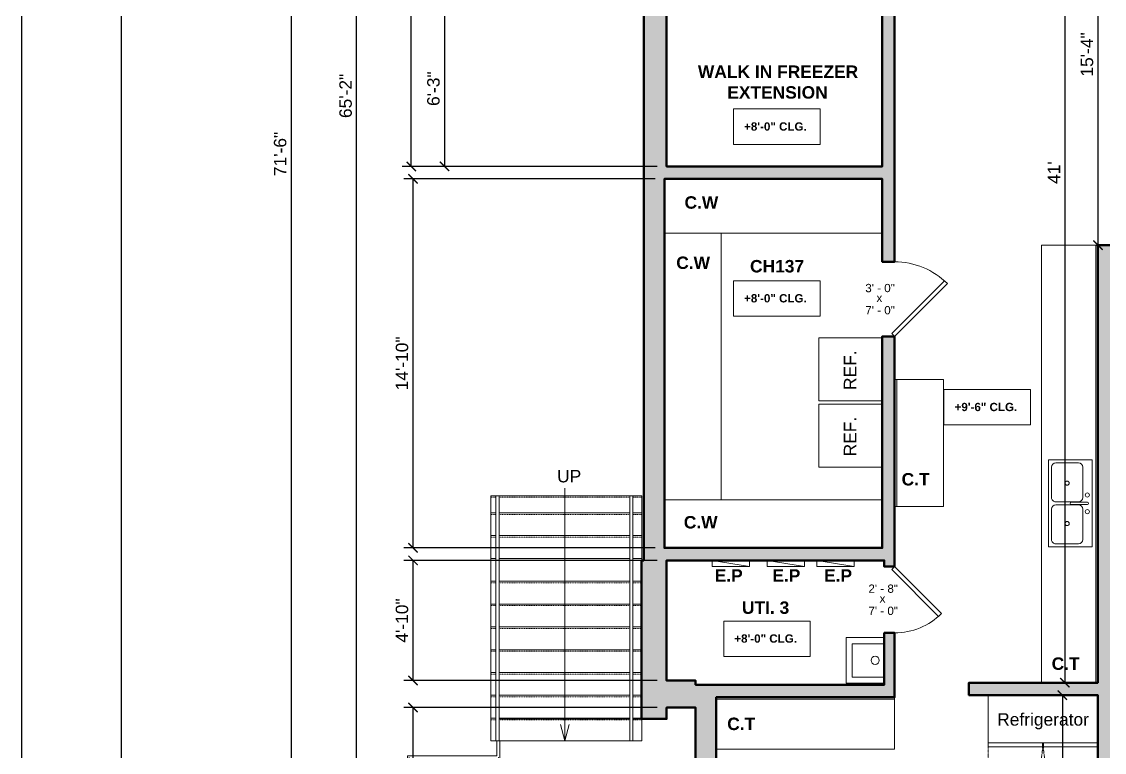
# Model space of a CAD drawing. Header units: inches. Extents: x -2078 to 106214, y -964 to 6385.
# Drawn here: x 21158 to 21680, y 3856 to 4209 of the extents above; entities that cross this region are included whole.
import ezdxf

# ---------------------------------------------------------------- set-up
doc = ezdxf.new("R2010")
doc.units = ezdxf.units.IN
doc.header["$MEASUREMENT"] = 0
doc.linetypes.add('Dash', pattern=[0.25, 0.125, -0.125])
doc.linetypes.add('Overhead 1_16_', pattern=[0.101562, 0.0625, -0.039062])
for name, color, linetype, lineweight in [('A-ANNO', 2, 'Continuous', 5), ('A-ANNO-DIMS', 1, 'Continuous', 9), ('A-CASE', 4, 'Continuous', 9), ('A-DETL-MBND', 5, 'Continuous', 9), ('A-DOOR', 1, 'Continuous', 18), ('A-EQPT', 150, 'Continuous', 9), ('A-FIXT', 150, 'Continuous', 9), ('A-FLOR', 6, 'Continuous', 18), ('A-RAILING', 4, 'Continuous', 9), ('A-STRS', 4, 'Continuous', 9), ('A-WALL', 3, 'Continuous', 40)]:
    doc.layers.add(name, color=color, linetype=linetype, lineweight=lineweight)
doc.layers.add('A-HATCH', color=9, linetype='Continuous')
doc.layers.add('A-TB', color=7, linetype='Continuous')
doc.styles.add('Arial', font='arial.ttf')
doc.styles.add('Arial_1', font='arial.ttf', dxfattribs={"height": 0.0625})
doc.styles.add('Arial_2', font='arial.ttf', dxfattribs={"height": 3})
doc.styles.add('Arial_B', font='arialbd.ttf', dxfattribs={"height": 4.5})
doc.styles.add('Arial_B_1', font='arialbd.ttf', dxfattribs={"height": 3})
doc.styles.add('JC', font='arial.ttf', dxfattribs={"height": 0.125})
doc.dimstyles.new('JC-DIMS', dxfattribs={"dimtxt": 0.125, "dimasz": 0.09375, "dimexe": 0.09375, "dimexo": 0.09375, "dimgap": 0.046875, "dimtad": 1, "dimdec": 1, "dimzin": 0, "dimdsep": 46, "dimlunit": 4, "dimtxsty": 'JC', "dimblk": 'ARCHTICK', "dimcen": 0.09, "dimclrd": 1, "dimclre": 1, "dimclrt": 256, "dimadec": 0, "dimazin": 0, "dimtfac": 1, "dimtdec": 1, "dimtofl": 0, "dimtmove": 1, "dimatfit": 3, "dimfxl": 1, "dimtolj": 1, "dimtzin": 0, "dimarcsym": 0})

# ---------------------------------------------------------------- blocks, each defined once
blk = doc.blocks.new('JC_DOOR_SINGLE PANEL - SINGLE DOOR-1525211-2nd Floor Plan')
at = {"layer": 'A-DOOR', "lineweight": 30}
for p, q in [((-7.46, 28.46), (-8.87, 27.04)), ((-8.87, 27.04), (16.59, 1.59)), ((18, 3), (-7.46, 28.46)), ((16.59, 1.59), (18, 3))]:
    blk.add_line(p, q, dxfattribs=at)
at = {"layer": 'A-DOOR', "lineweight": 9}
blk.add_arc((18, 3), 36, 135, 180, dxfattribs=at)
blk = doc.blocks.new('JC_DOOR_SINGLE PANEL - SINGLE DOOR-1562050-2nd Floor Plan')
at = {"layer": 'A-DOOR', "lineweight": 30}
for p, q in [((-8.04, -23.71), (14.59, -1.09)), ((16, -2.5), (-6.63, -25.13)), ((14.59, -1.09), (16, -2.5)), ((-6.63, -25.13), (-8.04, -23.71))]:
    blk.add_line(p, q, dxfattribs=at)
at = {"layer": 'A-DOOR', "lineweight": 9}
blk.add_arc((16, -2.5), 32, 180, 225, dxfattribs=at)
blk = doc.blocks.new('Top Rail Type - Top Rail_Internal_-1588086-2nd Floor Plan')
at = {"layer": 'A-RAILING'}
for p, q in [((-1008.76, -126.72), (-1008.76, -244.97)), ((-1007.26, -244.97), (-1007.26, -126.72))]:
    blk.add_line(p, q, dxfattribs=at)
at = {"layer": 'A-RAILING', "flags": 128}
for points in [[(-1008.09, -126.72), (-1008.01, -126.72), (-1007.93, -126.72)], [(-1007.93, -244.97), (-1008.01, -244.97), (-1008.09, -244.97)]]:
    blk.add_lwpolyline(points, dxfattribs=at)
blk = doc.blocks.new('Top Rail Type - Top Rail_Internal_-V2-2nd Floor Plan')
at = {"layer": 'A-RAILING'}
for p, q in [((-1007.26, -126.72), (-1008.76, -126.72)), ((-1008.76, -126.72), (-1008.76, -244.97)), ((-1007.26, -126.72), (-1007.26, -244.97)), ((-1007.26, -244.97), (-1008.76, -244.97))]:
    blk.add_line(p, q, dxfattribs=at)
blk = doc.blocks.new('Top Rail Type - Top Rail_Internal_-1588097-2nd Floor Plan')
at = {"layer": 'A-RAILING'}
for p, q in [((-944.26, -126.72), (-944.26, -244.97)), ((-942.76, -244.97), (-942.76, -126.72))]:
    blk.add_line(p, q, dxfattribs=at)
at = {"layer": 'A-RAILING', "flags": 128}
for points in [[(-943.59, -126.72), (-943.51, -126.72), (-943.43, -126.72)], [(-943.43, -244.97), (-943.51, -244.97), (-943.59, -244.97)]]:
    blk.add_lwpolyline(points, dxfattribs=at)
blk = doc.blocks.new('Top Rail Type - Top Rail_Internal_-V3-2nd Floor Plan')
at = {"layer": 'A-RAILING'}
for p, q in [((-942.76, -126.72), (-944.26, -126.72)), ((-944.26, -126.72), (-944.26, -244.97)), ((-942.76, -126.72), (-942.76, -244.97)), ((-942.76, -244.97), (-944.26, -244.97))]:
    blk.add_line(p, q, dxfattribs=at)
blk = doc.blocks.new('Electrical Panel - Power Panel-1268871-2nd Floor Plan')
at = {"layer": 'A-EQPT'}
for p, q in [((-15.96, 6), (2.04, 3)), ((-15.96, 6), (2.04, 6)), ((-15.96, 3), (-15.96, 6)), ((2.04, 3), (2.04, 6)), ((-15.96, 3), (2.04, 3))]:
    blk.add_line(p, q, dxfattribs=at)
blk = doc.blocks.new('M_Sink-Mop-2D - M_Sink-Mop-2D-1645461-2nd Floor Plan')
at = {"layer": 'A-DETL-MBND'}
for p, q in [((11, 18), (-11, 18)), ((-11, 18), (-11, 0)), ((11, 0), (11, 18)), ((-8.05, 0), (-8.05, 15.05)), ((-8.05, 15.05), (8.05, 15.05)), ((8.05, 15.05), (8.05, 0)), ((-11, 0), (11, 0))]:
    blk.add_line(p, q, dxfattribs=at)
blk.add_circle((0, 3.94), 1.97, dxfattribs=at)
blk = doc.blocks.new('Casework 6 - Casework 1-1645788-2nd Floor Plan')
at = {"layer": 'A-CASE'}
blk.add_line((-917.18, -380.6), (-812.18, -380.6), dxfattribs=at)
blk = doc.blocks.new('Casework 7 - Casework 1-1645848-2nd Floor Plan')
at = {"layer": 'A-CASE'}
for p, q in [((-891.48, -314.5), (-918.77, -314.5)), ((-891.48, -314.5), (-891.48, -443.14)), ((-918.77, -443.14), (-891.48, -443.14))]:
    blk.add_line(p, q, dxfattribs=at)
blk = doc.blocks.new('Casework 8 - Casework 1-1645897-2nd Floor Plan')
at = {"layer": 'A-CASE'}
blk.add_line((-811.03, -351.56), (-916.03, -351.56), dxfattribs=at)
blk = doc.blocks.new('JC_REF - REF-1646234-2nd Floor Plan')
at = {"layer": 'A-EQPT'}
for p, q in [((15.16, 14.69), (-15.16, 14.69)), ((-15.16, 14.69), (-15.16, -15.85)), ((15.16, -15.85), (15.16, 14.69)), ((-15.16, -15.85), (15.16, -15.85))]:
    blk.add_line(p, q, dxfattribs=at)
blk = doc.blocks.new('JC_COUNTERTOP - JC_COUNTERTOP-1701264-2nd Floor Plan')
at = {"layer": 'A-CASE'}
for p, q in [((0, 25), (-86, 25)), ((-86, 25), (-86, 1)), ((0, 1), (-86, 1)), ((-86, 1), (-86, 0))]:
    blk.add_line(p, q, dxfattribs=at)
blk = doc.blocks.new('JC_REF DOUBLE DOOR - REF - DOUBLE DOOR-1701585-2nd Floor Plan')
at = {"layer": 'A-EQPT'}
for p, q in [((26.43, -3), (-26.43, -3)), ((-26.43, -3), (-26.43, -28)), ((-26.43, -3), (26.43, -3)), ((-26.43, -28), (-26.43, -3)), ((26.43, -28), (26.43, -3)), ((26.43, -3), (26.43, -28)), ((-26.43, -26), (26.43, -26)), ((-0.25, -28), (-0.25, -26)), ((0.25, -28), (0.25, -26)), ((-26.43, -28), (26.43, -28)), ((26.43, -28), (-26.43, -28))]:
    blk.add_line(p, q, dxfattribs=at)
at = {"layer": 'A-EQPT', "linetype": 'Dash'}
for p, q in [((-26.43, -28), (-26.43, -54.18)), ((26.43, -54.18), (26.43, -28))]:
    blk.add_line(p, q, dxfattribs=at)
for centre, start, end in [((-26.43, -28), 270, 0), ((26.43, -28), 180, 270)]:
    blk.add_arc(centre, 26.18, start, end, dxfattribs=at)
blk = doc.blocks.new('JC_COUNTERTOP - JC_COUNTERTOP-1702352-2nd Floor Plan')
at = {"layer": 'A-CASE'}
for p, q in [((0, 27.17), (-211, 27.17)), ((0, 1), (0, 27.17)), ((0, 1), (-211, 1)), ((0, 0), (0, 1))]:
    blk.add_line(p, q, dxfattribs=at)
blk = doc.blocks.new('JC_COUNTERTOP - JC_COUNTERTOP-1702565-2nd Floor Plan')
at = {"layer": 'A-CASE'}
for p, q in [((-61.32, 0), (-61.32, -1)), ((0, -1), (0, 0)), ((-61.32, -1), (0, -1)), ((-61.32, -1), (-61.32, -23.57)), ((0, -23.57), (0, -1)), ((-61.32, -23.57), (0, -23.57))]:
    blk.add_line(p, q, dxfattribs=at)
blk = doc.blocks.new('JC_DOUBLE SINK - DOUBLE SINK-1366867-2nd Floor Plan')
at = {"layer": 'A-FIXT'}
for p, q in [((21.62, 10.59), (-20.38, 10.59)), ((-20.38, 10.59), (-20.38, -10.41)), ((21.62, -10.41), (21.62, 10.59)), ((-2.13, 6.09), (-16.88, 6.09)), ((0.12, 8.34), (0.12, 0.59)), ((1.12, 8.34), (1.12, 0.59)), ((18.12, 6.09), (3.37, 6.09)), ((-18.88, 4.09), (-18.88, -6.91)), ((-0.13, 4.09), (-0.13, -6.91)), ((1.37, 4.09), (1.37, -6.91)), ((20.12, -6.91), (20.12, 4.09)), ((-20.38, -10.41), (21.62, -10.41)), ((-16.88, -8.91), (-2.13, -8.91)), ((3.37, -8.91), (18.12, -8.91))]:
    blk.add_line(p, q, dxfattribs=at)
for centre, radius, start, end in [((-16.88, 4.09), 2, 90, 180), ((-3.38, 8.34), 1, 360, 180), ((-3.38, 8.34), 1, 180, 360), ((-2.13, 4.09), 2, 360, 90), ((0.62, 8.34), 0.5, 360, 180), ((3.37, 4.09), 2, 90, 180), ((4.62, 8.34), 1, 360, 180), ((4.62, 8.34), 1, 180, 0), ((18.12, 4.09), 2, 0, 90), ((0.62, 0.59), 0.5, 180, 360), ((-9.13, -1.41), 1, 0, 180), ((-9.13, -1.41), 1, 180, 360), ((10.37, -1.41), 1, 0, 180), ((10.37, -1.41), 1, 180, 360), ((-16.88, -6.91), 2, 180, 270), ((-2.13, -6.91), 2, 270, 0), ((3.37, -6.91), 2, 180, 270), ((18.12, -6.91), 2, 270, 0)]:
    blk.add_arc(centre, radius, start, end, dxfattribs=at)
blk = doc.blocks.new('Top Rail Type - Top Rail_Internal_-1706300-2nd Floor Plan')
at = {"layer": 'A-RAILING'}
for p, q in [((-1008.33, -244.97), (-1008.33, -252.23)), ((-1006.83, -253.73), (-1006.83, -244.97)), ((-1008.33, -252.23), (-1051.39, -252.23)), ((-1051.39, -252.23), (-1051.39, -564.48)), ((-1049.89, -253.73), (-1006.83, -253.73)), ((-1049.89, -564.48), (-1049.89, -253.73)), ((-1050.73, -564.48), (-1050.55, -564.48))]:
    blk.add_line(p, q, dxfattribs=at)
for points in [[(-1050.73, -252.89), (-1050.72, -252.9), (-1050.68, -252.93), (-1050.64, -252.98), (-1050.59, -253.02), (-1050.56, -253.06), (-1050.55, -253.07)], [(-1007.67, -252.89), (-1007.65, -252.9), (-1007.62, -252.93), (-1007.58, -252.98), (-1007.53, -253.02), (-1007.5, -253.05), (-1007.48, -253.07)]]:
    blk.add_open_spline(points, degree=3, knots=[0.46086968, 0.46086968, 0.46086968, 0.46086968, 0.47916667, 0.5, 0.52083333, 0.53913032, 0.53913032, 0.53913032, 0.53913032], dxfattribs=at)
blk = doc.blocks.new('Top Rail Type - Top Rail_Internal_-V24-2nd Floor Plan')
at = {"layer": 'A-RAILING'}
for p, q in [((-1008.33, -244.97), (-1008.33, -252.23)), ((-1006.83, -244.97), (-1007.26, -244.97)), ((-1006.83, -244.97), (-1006.83, -253.73)), ((-1051.39, -252.23), (-1051.39, -564.48)), ((-1008.33, -252.23), (-1051.39, -252.23)), ((-1049.89, -253.73), (-1049.89, -564.48)), ((-1006.83, -253.73), (-1049.89, -253.73)), ((-1049.89, -564.48), (-1051.39, -564.48))]:
    blk.add_line(p, q, dxfattribs=at)
blk = doc.blocks.new('_ArchTick')
at = {"color": 0, "linetype": 'ByBlock', "const_width": 0.15}
blk.add_lwpolyline([(-0.5, -0.5), (0.5, 0.5)], dxfattribs=at)
blk = doc.blocks.new('*D869')
at = {"layer": 'A-ANNO-DIMS', "color": 1, "lineweight": -2, "transparency": 16777216}
for p, q in [((21464.38, 4563.74), (21314.94, 4563.74)), ((21319.44, 3781.74), (21319.44, 4563.74)), ((21464.38, 3781.74), (21314.94, 3781.74))]:
    blk.add_line(p, q, dxfattribs=at)
at = {"layer": 'Defpoints', "color": 0, "transparency": 16777216}
for p in [(21319.44, 4563.74), (21468.88, 4563.74), (21468.88, 3781.74)]:
    blk.add_point(p, dxfattribs=at)
at = {"layer": 'A-ANNO-DIMS', "color": 1, "lineweight": -2, "transparency": 16777216, "xscale": 4.5, "yscale": 4.5, "zscale": 4.5}
for p, rotation in [((21319.44, 4563.74), 90), ((21319.44, 3781.74), 270)]:
    blk.add_blockref('_ArchTick', p, dxfattribs=dict(at, rotation=rotation))
at = {"layer": 'A-ANNO-DIMS', "transparency": 16777216, "insert": (21314.13, 4172.74), "char_height": 6, "width": 0.4874, "attachment_point": 5, "rotation": 90, "style": 'JC'}
blk.add_mtext('\\A1;65\'-2"', dxfattribs=at)
blk = doc.blocks.new('*D881')
at = {"layer": 'A-ANNO-DIMS', "color": 1, "lineweight": -2, "transparency": 16777216}
for p, q in [((21464.38, 4573.74), (21283.38, 4573.74)), ((21287.88, 4573.74), (21287.88, 3715.74)), ((21685.38, 3715.74), (21283.38, 3715.74))]:
    blk.add_line(p, q, dxfattribs=at)
at = {"layer": 'Defpoints', "color": 0, "transparency": 16777216}
for p in [(21468.88, 4573.74), (21287.88, 3715.74), (21689.88, 3715.74)]:
    blk.add_point(p, dxfattribs=at)
at = {"layer": 'A-ANNO-DIMS', "color": 1, "lineweight": -2, "transparency": 16777216, "xscale": 4.5, "yscale": 4.5, "zscale": 4.5}
for p, rotation in [((21287.88, 4573.74), 90), ((21287.88, 3715.74), 270)]:
    blk.add_blockref('_ArchTick', p, dxfattribs=dict(at, rotation=rotation))
at = {"layer": 'A-ANNO-DIMS', "transparency": 16777216, "insert": (21282.57, 4144.74), "char_height": 6, "width": 0.4874, "attachment_point": 5, "rotation": 90, "style": 'JC'}
blk.add_mtext('\\A1;71\'-6"', dxfattribs=at)
blk = doc.blocks.new('*D905')
at = {"layer": 'A-ANNO-DIMS', "color": 1, "lineweight": -2, "transparency": 16777216}
for p, q in [((21464.38, 4381.74), (21341.31, 4381.74)), ((21345.81, 4138.74), (21345.81, 4381.74)), ((21464.38, 4138.74), (21341.31, 4138.74))]:
    blk.add_line(p, q, dxfattribs=at)
at = {"layer": 'Defpoints', "color": 0, "transparency": 16777216}
for p in [(21345.81, 4381.74), (21468.88, 4381.74), (21468.88, 4138.74)]:
    blk.add_point(p, dxfattribs=at)
at = {"layer": 'A-ANNO-DIMS', "color": 1, "lineweight": -2, "transparency": 16777216, "xscale": 4.5, "yscale": 4.5, "zscale": 4.5}
for p, rotation in [((21345.81, 4381.74), 90), ((21345.81, 4138.74), 270)]:
    blk.add_blockref('_ArchTick', p, dxfattribs=dict(at, rotation=rotation))
at = {"layer": 'A-ANNO-DIMS', "transparency": 16777216, "insert": (21340.5, 4260.24), "char_height": 6, "width": 0.4874, "attachment_point": 5, "rotation": 90, "style": 'JC'}
blk.add_mtext('\\A1;20\'-3"', dxfattribs=at)
blk = doc.blocks.new('*D907')
at = {"layer": 'A-ANNO-DIMS', "color": 1, "lineweight": -2, "transparency": 16777216}
for p, q in [((21463.38, 4132.74), (21342.13, 4132.74)), ((21346.63, 3954.74), (21346.63, 4132.74)), ((21463.38, 3954.74), (21342.13, 3954.74))]:
    blk.add_line(p, q, dxfattribs=at)
at = {"layer": 'Defpoints', "color": 0, "transparency": 16777216}
for p in [(21346.63, 4132.74), (21467.88, 4132.74), (21467.88, 3954.74)]:
    blk.add_point(p, dxfattribs=at)
at = {"layer": 'A-ANNO-DIMS', "color": 1, "lineweight": -2, "transparency": 16777216, "xscale": 4.5, "yscale": 4.5, "zscale": 4.5}
for p, rotation in [((21346.63, 4132.74), 90), ((21346.63, 3954.74), 270)]:
    blk.add_blockref('_ArchTick', p, dxfattribs=dict(at, rotation=rotation))
at = {"layer": 'A-ANNO-DIMS', "transparency": 16777216, "insert": (21341.32, 4043.74), "char_height": 6, "width": 0.5739, "attachment_point": 5, "rotation": 90, "style": 'JC'}
blk.add_mtext('\\A1;14\'-10"', dxfattribs=at)
blk = doc.blocks.new('*D909')
at = {"layer": 'A-ANNO-DIMS', "color": 1, "lineweight": -2, "transparency": 16777216}
for p, q in [((21464.38, 3948.74), (21342.13, 3948.74)), ((21346.63, 3890.74), (21346.63, 3948.74)), ((21464.38, 3890.74), (21342.13, 3890.74))]:
    blk.add_line(p, q, dxfattribs=at)
at = {"layer": 'Defpoints', "color": 0, "transparency": 16777216}
for p in [(21346.63, 3948.74), (21468.88, 3948.74), (21468.88, 3890.74)]:
    blk.add_point(p, dxfattribs=at)
at = {"layer": 'A-ANNO-DIMS', "color": 1, "lineweight": -2, "transparency": 16777216, "xscale": 4.5, "yscale": 4.5, "zscale": 4.5}
for p, rotation in [((21346.63, 3948.74), 90), ((21346.63, 3890.74), 270)]:
    blk.add_blockref('_ArchTick', p, dxfattribs=dict(at, rotation=rotation))
at = {"layer": 'A-ANNO-DIMS', "transparency": 16777216, "insert": (21341.32, 3919.74), "char_height": 6, "width": 0.4874, "attachment_point": 5, "rotation": 90, "style": 'JC'}
blk.add_mtext('\\A1;4\'-10"', dxfattribs=at)
blk = doc.blocks.new('*D911')
at = {"layer": 'A-ANNO-DIMS', "color": 1, "lineweight": -2, "transparency": 16777216}
for p, q in [((21464.38, 3877.74), (21342.13, 3877.74)), ((21346.63, 3781.74), (21346.63, 3877.74)), ((21464.38, 3781.74), (21342.13, 3781.74))]:
    blk.add_line(p, q, dxfattribs=at)
at = {"layer": 'Defpoints', "color": 0, "transparency": 16777216}
for p in [(21346.63, 3877.74), (21468.88, 3877.74), (21468.88, 3781.74)]:
    blk.add_point(p, dxfattribs=at)
at = {"layer": 'A-ANNO-DIMS', "color": 1, "lineweight": -2, "transparency": 16777216, "xscale": 4.5, "yscale": 4.5, "zscale": 4.5}
for p, rotation in [((21346.63, 3877.74), 90), ((21346.63, 3781.74), 270)]:
    blk.add_blockref('_ArchTick', p, dxfattribs=dict(at, rotation=rotation))
at = {"layer": 'A-ANNO-DIMS', "transparency": 16777216, "insert": (21341.32, 3829.74), "char_height": 6, "width": 0.4008, "attachment_point": 5, "rotation": 90, "style": 'JC'}
blk.add_mtext("\\A1;8'", dxfattribs=at)
blk = doc.blocks.new('*D927')
at = {"layer": 'A-ANNO-DIMS', "color": 1, "lineweight": -2, "transparency": 16777216}
for p, q in [((21660.97, 3883.74), (21655.31, 3883.74)), ((21659.81, 3883.74), (21659.81, 3781.74)), ((21660.97, 3781.74), (21655.31, 3781.74))]:
    blk.add_line(p, q, dxfattribs=at)
at = {"layer": 'Defpoints', "color": 0, "transparency": 16777216}
for p in [(21665.47, 3883.74), (21659.81, 3781.74), (21665.47, 3781.74)]:
    blk.add_point(p, dxfattribs=at)
at = {"layer": 'A-ANNO-DIMS', "color": 1, "lineweight": -2, "transparency": 16777216, "xscale": 4.5, "yscale": 4.5, "zscale": 4.5}
for p, rotation in [((21659.81, 3883.74), 90), ((21659.81, 3781.74), 270)]:
    blk.add_blockref('_ArchTick', p, dxfattribs=dict(at, rotation=rotation))
at = {"layer": 'A-ANNO-DIMS', "transparency": 16777216, "insert": (21654.5, 3832.74), "char_height": 6, "width": 0.4008, "attachment_point": 5, "rotation": 90, "style": 'JC'}
blk.add_mtext('\\A1;8\'-6"', dxfattribs=at)
blk = doc.blocks.new('*D929')
at = {"layer": 'A-ANNO-DIMS', "color": 1, "lineweight": -2, "transparency": 16777216}
for p, q in [((21615.88, 4381.74), (21665.49, 4381.74)), ((21660.99, 4381.74), (21660.99, 3889.74)), ((21662.15, 3889.74), (21656.49, 3889.74))]:
    blk.add_line(p, q, dxfattribs=at)
at = {"layer": 'Defpoints', "color": 0, "transparency": 16777216}
for p in [(21611.38, 4381.74), (21660.99, 3889.74), (21666.65, 3889.74)]:
    blk.add_point(p, dxfattribs=at)
at = {"layer": 'A-ANNO-DIMS', "color": 1, "lineweight": -2, "transparency": 16777216, "xscale": 4.5, "yscale": 4.5, "zscale": 4.5}
for p, rotation in [((21660.99, 4381.74), 90), ((21660.99, 3889.74), 270)]:
    blk.add_blockref('_ArchTick', p, dxfattribs=dict(at, rotation=rotation))
at = {"layer": 'A-ANNO-DIMS', "transparency": 16777216, "insert": (21655.73, 4135.74), "char_height": 6, "width": 0.4874, "attachment_point": 5, "rotation": 90, "style": 'JC'}
blk.add_mtext("\\A1;41'", dxfattribs=at)
blk = doc.blocks.new('*D933')
at = {"layer": 'A-ANNO-DIMS', "color": 1, "lineweight": -2, "transparency": 16777216}
for p, q in [((21675.84, 4284.74), (21681.49, 4284.74)), ((21676.99, 4100.74), (21676.99, 4284.74)), ((21675.84, 4100.74), (21681.49, 4100.74))]:
    blk.add_line(p, q, dxfattribs=at)
at = {"layer": 'Defpoints', "color": 0, "transparency": 16777216}
for p in [(21671.34, 4284.74), (21676.99, 4284.74), (21671.34, 4100.74)]:
    blk.add_point(p, dxfattribs=at)
at = {"layer": 'A-ANNO-DIMS', "color": 1, "lineweight": -2, "transparency": 16777216, "xscale": 4.5, "yscale": 4.5, "zscale": 4.5}
for p, rotation in [((21676.99, 4284.74), 90), ((21676.99, 4100.74), 270)]:
    blk.add_blockref('_ArchTick', p, dxfattribs=dict(at, rotation=rotation))
at = {"layer": 'A-ANNO-DIMS', "transparency": 16777216, "insert": (21671.68, 4192.74), "char_height": 6, "width": 0.4874, "attachment_point": 5, "rotation": 90, "style": 'JC'}
blk.add_mtext('\\A1;15\'-4"', dxfattribs=at)
blk = doc.blocks.new('*D1071')
at = {"layer": 'A-ANNO-DIMS', "color": 1, "lineweight": -2, "transparency": 16777216}
for p, q in [((21464.38, 4213.74), (21357.31, 4213.74)), ((21361.81, 4213.74), (21361.81, 4138.74)), ((21464.38, 4138.74), (21357.31, 4138.74))]:
    blk.add_line(p, q, dxfattribs=at)
at = {"layer": 'Defpoints', "color": 0, "transparency": 16777216}
for p in [(21468.88, 4213.74), (21361.81, 4138.74), (21468.88, 4138.74)]:
    blk.add_point(p, dxfattribs=at)
at = {"layer": 'A-ANNO-DIMS', "color": 1, "lineweight": -2, "transparency": 16777216, "xscale": 4.5, "yscale": 4.5, "zscale": 4.5}
for p, rotation in [((21361.81, 4213.74), 90), ((21361.81, 4138.74), 270)]:
    blk.add_blockref('_ArchTick', p, dxfattribs=dict(at, rotation=rotation))
at = {"layer": 'A-ANNO-DIMS', "transparency": 16777216, "insert": (21356.5, 4176.24), "char_height": 6, "width": 0.4008, "attachment_point": 5, "rotation": 90, "style": 'JC'}
blk.add_mtext('\\A1;6\'-3"', dxfattribs=at)
blk = doc.blocks.new('JC- existing door Tag_quad - JC- existing door Tag_quad-839775-2nd Floor Plan')
at = {"layer": 'A-ANNO', "insert": (-0.0234, 0.0378), "char_height": 0.0625, "width": 0.0505, "attachment_point": 1, "style": 'Arial_1', "bg_fill": 3, "box_fill_scale": 1.25, "bg_fill_color": 256, "bg_fill_true_color": 13158600, "bg_fill_transparency": 0}
blk.add_mtext('x', dxfattribs=at)
blk = doc.blocks.new('JC_TB_48x36 - JC_TB_3624-1264225-Floor Plans')
at = {"layer": 'A-TB'}
for p, q in [((-0.0031, 24.0125), (-0.0031, -11.9875)), ((0.7469, 23.5125), (0.7469, -11.4875))]:
    blk.add_line(p, q, dxfattribs=at)

msp = doc.modelspace()

# ---------------------------------------------------------------- linework, layer by layer
at = {"layer": 'A-ANNO', "flags": 128}
for points in [[(21501.169, 4166.455), (21542.905, 4166.455), (21542.905, 4149.387), (21501.169, 4149.387)], [(21501.169, 4083.6), (21542.905, 4083.6), (21542.905, 4066.532), (21501.169, 4066.532)], [(21602.685, 4031.174), (21644.421, 4031.174), (21644.421, 4014.106), (21602.685, 4014.106)], [(21496.466, 3919.488), (21538.202, 3919.488), (21538.202, 3902.42), (21496.466, 3902.42)]]:
    msp.add_lwpolyline(points, close=True, dxfattribs=at)
at = {"layer": 'A-FLOR'}
for p, q in [((21451.131, 3872.241), (21388.131, 3872.241)), ((21456.881, 3872.241), (21452.631, 3872.241))]:
    msp.add_line(p, q, dxfattribs=at)
at = {"layer": 'A-STRS'}
for p, q in [((21386.631, 3979.907), (21384.131, 3979.907)), ((21384.131, 3979.907), (21384.131, 3971.657)), ((21451.131, 3979.907), (21388.131, 3979.907)), ((21457.045, 3979.907), (21452.631, 3979.907)), ((21457.045, 3979.907), (21457.045, 3971.657)), ((21384.131, 3971.657), (21384.131, 3960.657)), ((21386.631, 3971.657), (21384.131, 3971.657)), ((21451.131, 3971.657), (21388.131, 3971.657)), ((21457.045, 3971.657), (21452.631, 3971.657)), ((21457.045, 3971.657), (21457.045, 3960.657)), ((21384.131, 3960.657), (21384.131, 3949.657)), ((21386.631, 3960.657), (21384.131, 3960.657)), ((21451.131, 3960.657), (21388.131, 3960.657)), ((21457.045, 3960.657), (21452.631, 3960.657)), ((21457.045, 3960.657), (21457.045, 3949.657)), ((21384.131, 3949.657), (21384.131, 3938.657)), ((21386.631, 3949.657), (21384.131, 3949.657)), ((21451.131, 3949.657), (21388.131, 3949.657)), ((21457.045, 3949.657), (21452.631, 3949.657)), ((21457.045, 3949.657), (21457.045, 3948.741)), ((21384.131, 3938.657), (21384.131, 3927.657)), ((21386.631, 3938.657), (21384.131, 3938.657)), ((21451.131, 3938.657), (21388.131, 3938.657)), ((21456.881, 3938.657), (21452.631, 3938.657)), ((21384.131, 3927.657), (21384.131, 3916.657)), ((21386.631, 3927.657), (21384.131, 3927.657)), ((21451.131, 3927.657), (21388.131, 3927.657)), ((21456.881, 3927.657), (21452.631, 3927.657)), ((21384.131, 3916.657), (21384.131, 3905.657)), ((21386.631, 3916.657), (21384.131, 3916.657)), ((21451.131, 3916.657), (21388.131, 3916.657)), ((21456.881, 3916.657), (21452.631, 3916.657)), ((21384.131, 3905.657), (21384.131, 3894.657)), ((21386.631, 3905.657), (21384.131, 3905.657)), ((21451.131, 3905.657), (21388.131, 3905.657)), ((21456.881, 3905.657), (21452.631, 3905.657)), ((21384.131, 3894.657), (21384.131, 3883.657)), ((21386.631, 3894.657), (21384.131, 3894.657)), ((21451.131, 3894.657), (21388.131, 3894.657)), ((21456.881, 3894.657), (21452.631, 3894.657)), ((21384.131, 3883.657), (21384.131, 3872.657)), ((21386.631, 3883.657), (21384.131, 3883.657)), ((21451.131, 3883.657), (21388.131, 3883.657)), ((21456.881, 3883.657), (21452.631, 3883.657)), ((21384.131, 3872.657), (21384.131, 3861.657)), ((21386.631, 3872.657), (21384.131, 3872.657)), ((21451.131, 3872.657), (21388.131, 3872.657)), ((21456.881, 3872.657), (21452.631, 3872.657)), ((21457.045, 3872.241), (21457.045, 3861.657)), ((21386.631, 3861.657), (21384.131, 3861.657)), ((21451.131, 3861.657), (21388.564, 3861.657)), ((21457.045, 3861.657), (21452.631, 3861.657))]:
    msp.add_line(p, q, dxfattribs=at)
at = {"layer": 'A-STRS', "linetype": 'Overhead 1_16_'}
for p, q in [((21386.631, 3979.157), (21384.131, 3979.157)), ((21451.131, 3979.157), (21388.131, 3979.157)), ((21457.045, 3979.157), (21452.631, 3979.157)), ((21386.631, 3970.907), (21384.131, 3970.907)), ((21451.131, 3970.907), (21388.131, 3970.907)), ((21457.045, 3970.907), (21452.631, 3970.907)), ((21386.631, 3959.907), (21384.131, 3959.907)), ((21451.131, 3959.907), (21388.131, 3959.907)), ((21457.045, 3959.907), (21452.631, 3959.907)), ((21386.631, 3948.907), (21384.131, 3948.907)), ((21451.131, 3948.907), (21388.131, 3948.907)), ((21457.045, 3948.907), (21452.631, 3948.907)), ((21386.631, 3937.907), (21384.131, 3937.907)), ((21451.131, 3937.907), (21388.131, 3937.907)), ((21456.881, 3937.907), (21452.631, 3937.907)), ((21386.631, 3926.907), (21384.131, 3926.907)), ((21451.131, 3926.907), (21388.131, 3926.907)), ((21456.881, 3926.907), (21452.631, 3926.907)), ((21386.631, 3915.907), (21384.131, 3915.907)), ((21451.131, 3915.907), (21388.131, 3915.907)), ((21456.881, 3915.907), (21452.631, 3915.907)), ((21386.631, 3904.907), (21384.131, 3904.907)), ((21451.131, 3904.907), (21388.131, 3904.907)), ((21456.881, 3904.907), (21452.631, 3904.907)), ((21386.631, 3893.907), (21384.131, 3893.907)), ((21451.131, 3893.907), (21388.131, 3893.907)), ((21456.881, 3893.907), (21452.631, 3893.907)), ((21386.631, 3882.907), (21384.131, 3882.907)), ((21451.131, 3882.907), (21388.131, 3882.907)), ((21456.881, 3882.907), (21452.631, 3882.907)), ((21386.631, 3871.907), (21384.131, 3871.907)), ((21451.131, 3871.907), (21388.131, 3871.907)), ((21457.045, 3871.907), (21452.631, 3871.907))]:
    msp.add_line(p, q, dxfattribs=at)

# ---------------------------------------------------------------- block references
at = {"layer": 'A-CASE'}
for name, p in [('Casework 6 - Casework 1-1645788-2nd Floor Plan', (22385.06, 4487.103)), ('Casework 7 - Casework 1-1645848-2nd Floor Plan', (22386.652, 4421.003)), ('Casework 8 - Casework 1-1645897-2nd Floor Plan', (22383.91, 4329.424))]:
    msp.add_blockref(name, p, dxfattribs=at)
for name, p, rotation in [('JC_COUNTERTOP - JC_COUNTERTOP-1702352-2nd Floor Plan', (21676.881, 4100.741), 89.9999999999998), ('JC_COUNTERTOP - JC_COUNTERTOP-1702565-2nd Floor Plan', (21578.881, 4035.991), 89.99999999999973), ('JC_COUNTERTOP - JC_COUNTERTOP-1701264-2nd Floor Plan', (21492.881, 3882.741), 180)]:
    msp.add_blockref(name, p, dxfattribs=dict(at, rotation=rotation))
at = {"layer": 'A-DETL-MBND', "rotation": 89.99999999999967}
msp.add_blockref('M_Sink-Mop-2D - M_Sink-Mop-2D-1645461-2nd Floor Plan', (21573.451, 3900.501), dxfattribs=at)
at = {"layer": 'A-DOOR'}
for name, p, rotation in [('JC_DOOR_SINGLE PANEL - SINGLE DOOR-1525211-2nd Floor Plan', (21575.881, 4074.741), 269.9999999999999), ('JC_DOOR_SINGLE PANEL - SINGLE DOOR-1562050-2nd Floor Plan', (21576.381, 3929.741), 89.99999999999984)]:
    msp.add_blockref(name, p, dxfattribs=dict(at, rotation=rotation))
at = {"layer": 'A-EQPT'}
for name, p, rotation in [('JC_REF - REF-1646234-2nd Floor Plan', (21558.187, 4040.897), 270.0000000000001), ('JC_REF - REF-1646234-2nd Floor Plan', (21558.187, 4008.897), 270.0000000000001), ('Electrical Panel - Power Panel-1268871-2nd Floor Plan', (21492.92, 3951.741), 180), ('Electrical Panel - Power Panel-1268871-2nd Floor Plan', (21519.49, 3951.741), 180), ('Electrical Panel - Power Panel-1268871-2nd Floor Plan', (21543.49, 3951.741), 180)]:
    msp.add_blockref(name, p, dxfattribs=dict(at, rotation=rotation))
msp.add_blockref('JC_REF DOUBLE DOOR - REF - DOUBLE DOOR-1701585-2nd Floor Plan', (21650.447, 3886.741), dxfattribs=at)
at = {"layer": 'A-FIXT', "rotation": 269.9999999999999}
msp.add_blockref('JC_DOUBLE SINK - DOUBLE SINK-1366867-2nd Floor Plan', (21663.495, 3976.859), dxfattribs=at)
at = {"layer": 'A-RAILING'}
for name in ['Top Rail Type - Top Rail_Internal_-1588086-2nd Floor Plan', 'Top Rail Type - Top Rail_Internal_-V2-2nd Floor Plan', 'Top Rail Type - Top Rail_Internal_-1588097-2nd Floor Plan', 'Top Rail Type - Top Rail_Internal_-V3-2nd Floor Plan', 'Top Rail Type - Top Rail_Internal_-1706300-2nd Floor Plan', 'Top Rail Type - Top Rail_Internal_-V24-2nd Floor Plan']:
    msp.add_blockref(name, (22395.391, 4106.63), dxfattribs=at)

# ---------------------------------------------------------------- texts
at = {"layer": 'A-ANNO', "attachment_point": 1}
for s, insert, char_height, width, style in [('WALK IN FREEZER', (21484.017, 4187.434), 6, 94.132, 'Arial_B'), ('EXTENSION', (21498.184, 4177.434), 6, 59.59, 'Arial_B'), ('+8\'-0" CLG.', (21506.289, 4160.002), 4, 37.976, 'Arial_B_1'), ('C.W', (21477.559, 4124.352), 6, 19.796, 'Arial_B'), ('C.W', (21473.569, 4095.286), 6, 19.796, 'Arial_B'), ('CH137', (21509.15, 4093.616), 6, 42.016, 'Arial_B'), ('+8\'-0" CLG.', (21506.289, 4077.147), 4, 37.976, 'Arial_B_1'), ('+9\'-6" CLG.', (21607.805, 4024.721), 4, 37.976, 'Arial_B_1'), ('C.T', (21582.255, 3990.867), 6, 16.766, 'Arial_B'), ('C.W', (21477.214, 3970.115), 6, 19.796, 'Arial_B'), ('E.P', (21492.125, 3944.428), 6, 16.564, 'Arial_B'), ('E.P', (21519.921, 3944.428), 6, 16.564, 'Arial_B'), ('E.P', (21544.858, 3944.428), 6, 16.564, 'Arial_B'), ('UTI. 3', (21505.255, 3928.944), 6, 27.876, 'Arial_B'), ('+8\'-0" CLG.', (21501.586, 3913.035), 4, 37.976, 'Arial_B_1'), ('C.T', (21654.612, 3901.928), 6, 16.766, 'Arial_B'), ('Refrigerator', (21628.35, 3875.025), 6, 53.934, 'Arial'), ('C.T', (21498.159, 3872.891), 6, 16.766, 'Arial_B')]:
    msp.add_mtext(s, dxfattribs=dict(at, insert=insert, char_height=char_height, width=width, style=style))
at = {"layer": 'A-ANNO', "char_height": 6, "width": 23.432, "attachment_point": 1, "rotation": 90, "style": 'Arial'}
for insert in [(21554.384, 4030.906), (21554.384, 3998.906)]:
    msp.add_mtext('REF.', dxfattribs=dict(at, insert=insert))

# ---------------------------------------------------------------- dimensions: what is measured, and where the dimension line sits
at = {"layer": 'A-ANNO-DIMS'}
for base, p1, p2, picture, middle in [((21287.883, 3715.741), (21468.881, 4573.741), (21689.881, 3715.741), '*D881', (21282.569, 4144.741)), ((21319.44, 4563.741), (21468.881, 3781.741), (21468.881, 4563.741), '*D869', (21314.127, 4172.741)), ((21345.812, 4381.741), (21468.881, 4138.741), (21468.881, 4381.741), '*D905', (21340.496, 4260.241)), ((21660.993, 3889.741), (21611.375, 4381.741), (21666.65, 3889.741), '*D929', (21655.731, 4135.741)), ((21676.993, 4284.741), (21671.336, 4100.741), (21671.336, 4284.741), '*D933', (21671.68, 4192.741)), ((21361.812, 4138.741), (21468.881, 4213.741), (21468.881, 4138.741), '*D1071', (21356.496, 4176.241)), ((21346.629, 4132.741), (21467.881, 3954.741), (21467.881, 4132.741), '*D907', (21341.316, 4043.741)), ((21346.629, 3948.741), (21468.881, 3890.741), (21468.881, 3948.741), '*D909', (21341.316, 3919.741)), ((21659.811, 3781.741), (21665.468, 3883.741), (21665.468, 3781.741), '*D927', (21654.498, 3832.741)), ((21346.629, 3877.741), (21468.881, 3781.741), (21468.881, 3877.741), '*D911', (21341.316, 3829.741))]:
    dim = msp.add_linear_dim(base=base, p1=p1, p2=p2, angle=90, dimstyle='JC-DIMS', dxfattribs=at)
    dim.commit()
    dim.dimension.update_dxf_attribs({"geometry": picture, "text_midpoint": middle})

# ---------------------------------------------------------------- next in the draw order: block references
at = {"layer": 'A-ANNO', "xscale": 64, "yscale": 64, "zscale": 64}
for p in [(21571.63, 4074.95), (21573.144, 3929.95)]:
    msp.add_blockref('JC- existing door Tag_quad - JC- existing door Tag_quad-839775-2nd Floor Plan', p, dxfattribs=at)

# ---------------------------------------------------------------- next in the draw order: texts
at = {"layer": 'A-ANNO', "char_height": 4, "width": 17.978, "attachment_point": 1, "style": 'Arial_2'}
for s, insert in [('3\' - 0"', (21564.745, 4082.087)), ('7\' - 0"', (21564.745, 4071.406)), ('2\' - 8"', (21566.259, 3937.087)), ('7\' - 0"', (21566.259, 3926.406))]:
    msp.add_mtext(s, dxfattribs=dict(at, insert=insert))

# ---------------------------------------------------------------- next in the draw order: block references
at = {"layer": 'A-TB', "xscale": 64, "yscale": 64, "zscale": 64}
msp.add_blockref('JC_TB_48x36 - JC_TB_3624-1264225-Floor Plans', (21158.08, 3695.863), dxfattribs=at)

# ---------------------------------------------------------------- next in the draw order: hatches: boundary and pattern name
at = {"layer": 'A-HATCH'}
h = msp.add_hatch(color=256, dxfattribs=at)
h.dxf.hatch_style = 1
h.paths.add_polyline_path([(21846.881, 4615.741), (21833.881, 4615.741), (21833.881, 4573.741), (21606.881, 4573.741), (21606.881, 4615.848), (21593.881, 4615.848), (21593.881, 4573.741), (21468.881, 4573.741), (21468.881, 4615.741), (21455.881, 4615.741), (21455.881, 4344.741), (21457.881, 4344.741), (21457.881, 3948.741), (21456.881, 3948.741), (21456.881, 3872.241), (21468.881, 3872.241), (21468.881, 3877.741), (21482.881, 3877.741), (21482.881, 3846.741), (21492.881, 3846.741), (21492.881, 3882.741), (21578.881, 3882.741), (21578.881, 3913.741), (21573.881, 3913.741), (21573.881, 3888.741), (21482.881, 3888.741), (21482.881, 3890.741), (21468.881, 3890.741), (21468.881, 3948.741), (21573.881, 3948.741), (21573.881, 3945.741), (21578.881, 3945.741), (21578.881, 4056.741), (21572.881, 4056.741), (21572.881, 4056.053), (21572.881, 3954.741), (21467.881, 3954.741), (21467.881, 4132.741), (21572.881, 4132.741), (21572.881, 4092.741), (21578.881, 4092.741), (21578.881, 4220.241), (21568.881, 4220.241), (21568.881, 4218.741), (21513.881, 4218.741), (21513.881, 4213.741), (21572.881, 4213.741), (21572.881, 4138.741), (21468.881, 4138.741), (21468.881, 4213.741), (21477.881, 4213.741), (21477.881, 4218.741), (21468.881, 4218.741), (21468.881, 4287.741), (21568.881, 4287.741), (21568.881, 4250.241), (21578.881, 4250.241), (21578.881, 4310.741), (21572.881, 4310.741), (21572.881, 4297.741), (21468.881, 4297.741), (21468.881, 4344.103), (21472.923, 4344.103), (21472.923, 4356.404), (21468.881, 4356.404), (21468.881, 4381.741), (21572.881, 4381.741), (21572.881, 4379.741), (21578.881, 4379.741), (21578.881, 4381.741), (21611.375, 4381.741), (21611.375, 4388.741), (21613.881, 4388.741), (21613.881, 4394.741), (21468.881, 4394.741), (21468.881, 4481.741), (21606.881, 4481.741), (21606.881, 4501.741), (21586.881, 4501.741), (21586.881, 4491.741), (21468.881, 4491.741), (21468.881, 4563.741), (21586.881, 4563.741), (21586.881, 4545.741), (21606.881, 4545.741), (21606.881, 4563.741), (21675.881, 4563.741), (21675.881, 4539.991), (21681.881, 4539.991), (21681.881, 4563.741), (21778.881, 4563.741), (21778.881, 4535.741), (21784.881, 4535.741), (21784.881, 4554.515), (21833.881, 4554.515), (21833.881, 4480.741), (21784.881, 4480.741), (21784.881, 4507.741), (21778.881, 4507.741), (21778.881, 4480.741), (21681.881, 4480.741), (21681.881, 4507.991), (21675.881, 4507.991), (21675.881, 4459.241), (21681.881, 4459.241), (21681.881, 4470.741), (21778.881, 4470.741), (21778.881, 4459.741), (21784.881, 4459.741), (21784.881, 4470.741), (21833.881, 4470.741), (21833.881, 4397.741), (21784.881, 4397.741), (21784.881, 4431.741), (21778.881, 4431.741), (21778.881, 4427.741), (21744.283, 4427.741), (21744.283, 4397.741), (21681.881, 4397.741), (21681.881, 4427.241), (21675.881, 4427.241), (21675.881, 4397.741), (21674.761, 4397.741), (21674.761, 4394.741), (21673.881, 4394.741), (21673.881, 4388.741), (21674.761, 4388.741), (21674.761, 4381.741), (21847.381, 4381.741), (21847.381, 4387.741), (21846.881, 4387.741)])
h.paths.add_polyline_path([(21850.031, 4290.741), (21650.031, 4290.741), (21650.031, 4284.741), (21850.031, 4284.741)])
h.paths.add_polyline_path([(21578.881, 4349.741), (21572.881, 4349.741), (21572.881, 4340.741), (21578.881, 4340.741)], flags=17)
h.paths.add_polyline_path([(22197.881, 4567.741), (22189.881, 4567.741), (22189.881, 4441.741), (21886.881, 4441.741), (21886.881, 4387.741), (21883.381, 4387.741), (21883.381, 4381.741), (21916.381, 4381.741), (21916.381, 4387.741), (21892.881, 4387.741), (21892.881, 4427.741), (21968.881, 4427.741), (21968.881, 4387.741), (21948.381, 4387.741), (21948.381, 4381.741), (21974.881, 4381.741), (21974.881, 4427.741), (22189.881, 4427.741), (22189.881, 4370.741), (22197.881, 4370.741), (22197.881, 4401.741), (22237.96, 4401.741), (22237.96, 4406.741), (22197.881, 4406.741)])
h.paths.add_polyline_path([(21917.881, 4340.478), (21909.881, 4340.478), (21909.881, 4142.049), (21917.881, 4142.049)])
h.paths.add_polyline_path([(22002.631, 4100.741), (21908.277, 4100.741), (21810.277, 4100.741), (21810.277, 4093.741), (21809.381, 4093.741), (21809.381, 4090.741), (21908.277, 4090.741), (21908.277, 4093.741), (21992.881, 4093.741), (21992.881, 4064.741), (22000.881, 4064.741), (22000.881, 4093.741), (22002.631, 4093.741)])
h = msp.add_hatch(color=256, dxfattribs=at)
h.dxf.hatch_style = 1
h.paths.add_polyline_path([(22001.881, 3865.741), (22044.631, 3865.741), (22044.631, 3874.741), (22001.881, 3874.741), (22001.881, 3894.741), (21966.381, 3894.741), (21966.381, 3888.741), (21989.881, 3888.741), (21989.881, 3811.57), (21968.881, 3811.57), (21968.881, 3802.57), (21989.881, 3802.57), (21989.881, 3727.741), (21846.881, 3727.741), (21846.881, 3787.411), (21922.881, 3787.411), (21922.881, 3802.57), (21926.881, 3802.57), (21926.881, 3811.57), (21922.881, 3811.57), (21922.881, 3888.741), (21930.381, 3888.741), (21930.381, 3894.741), (21922.881, 3894.741), (21922.881, 3907.411), (21913.881, 3907.411), (21913.881, 3808.411), (21846.881, 3808.411), (21846.881, 3814.79), (21846.881, 3928.264), (21833.881, 3928.264), (21833.881, 3891.741), (21791.881, 3891.741), (21791.881, 3895.741), (21785.881, 3895.741), (21785.881, 3885.741), (21825.881, 3885.741), (21825.881, 3727.741), (21825.881, 3715.741), (21834.381, 3715.741), (21834.881, 3715.741), (21834.881, 3680.481), (21846.881, 3680.481), (21846.881, 3715.741), (21989.881, 3715.741), (21989.881, 3680.481), (22001.881, 3680.481)])
h.paths.add_polyline_path([(21689.881, 3757.241), (21743.129, 3757.241), (21743.129, 3755.741), (21745.129, 3755.741), (21745.129, 3763.491), (21743.129, 3763.491), (21743.129, 3759.241), (21689.881, 3759.241), (21689.881, 3790.741), (21743.129, 3790.741), (21743.129, 3787.491), (21745.129, 3787.491), (21745.129, 3794.491), (21743.129, 3794.491), (21743.129, 3792.741), (21689.881, 3792.741), (21689.881, 3822.741), (21743.129, 3822.741), (21743.129, 3818.491), (21745.129, 3818.491), (21745.129, 3822.741), (21753.484, 3822.741), (21753.484, 3831.741), (21689.881, 3831.741), (21689.881, 3967.741), (21785.881, 3967.741), (21785.881, 3931.741), (21791.881, 3931.741), (21791.881, 3970.741), (22003.881, 3970.741), (22003.881, 3980.741), (22000.881, 3980.741), (22000.881, 4028.741), (21992.881, 4028.741), (21992.881, 3980.741), (21689.881, 3980.741), (21689.881, 4093.741), (21739.672, 4093.741), (21739.672, 4100.741), (21676.881, 4100.741), (21676.881, 3889.741), (21614.734, 3889.741), (21614.734, 3883.741), (21676.881, 3883.741), (21676.881, 3781.741), (21654.881, 3781.741), (21654.881, 3771.741), (21676.881, 3771.741), (21676.881, 3679.293), (21689.881, 3679.293), (21689.881, 3715.741), (21689.881, 3727.741)])
h.paths.add_polyline_path([(21468.881, 3771.741), (21493.881, 3771.741), (21493.881, 3781.741), (21492.881, 3781.741), (21492.881, 3810.741), (21482.881, 3810.741), (21482.881, 3781.741), (21468.881, 3781.741), (21468.881, 3788.741), (21456.881, 3788.741), (21456.881, 3679.705), (21468.881, 3679.705)])

# ---------------------------------------------------------------- next in the draw order: linework, layer by layer
at = {"layer": 'A-ANNO'}
for q in [(21419.848, 3983.485), (21417.704, 3869.657), (21421.991, 3869.657)]:
    msp.add_line((21419.848, 3861.657), q, dxfattribs=at)
at = {"layer": 'A-WALL', "lineweight": 60}
for points in [[(21457.881, 4344.741), (21457.881, 3948.741), (21456.881, 3948.741), (21456.881, 3872.241), (21468.881, 3872.241), (21468.881, 3877.741), (21482.881, 3877.741), (21482.881, 3846.741)], [(21492.881, 3846.741), (21492.881, 3882.741), (21578.881, 3882.741), (21578.881, 3913.741), (21573.881, 3913.741), (21573.881, 3888.741), (21482.881, 3888.741), (21482.881, 3890.741), (21468.881, 3890.741), (21468.881, 3948.741), (21573.881, 3948.741), (21573.881, 3945.741), (21578.881, 3945.741), (21578.881, 4056.741), (21572.881, 4056.741), (21572.881, 4056.053), (21572.881, 3954.741), (21467.881, 3954.741), (21467.881, 4132.741), (21572.881, 4132.741), (21572.881, 4092.741), (21578.881, 4092.741), (21578.881, 4220.241)], [(21572.881, 4213.741), (21572.881, 4138.741), (21468.881, 4138.741), (21468.881, 4213.741)], [(21739.672, 4100.741), (21676.881, 4100.741), (21676.881, 3889.741), (21614.734, 3889.741), (21614.734, 3883.741), (21676.881, 3883.741), (21676.881, 3781.741), (21654.881, 3781.741), (21654.881, 3771.741)]]:
    msp.add_lwpolyline(points, dxfattribs=at)

# ---------------------------------------------------------------- next in the draw order: texts
at = {"layer": 'A-ANNO', "insert": (21416.113, 3992.347), "char_height": 6, "width": 13.90064, "attachment_point": 1, "line_spacing_factor": 0.941778, "style": 'Arial'}
msp.add_mtext('UP', dxfattribs=at)

doc.saveas('drawing.dxf')
